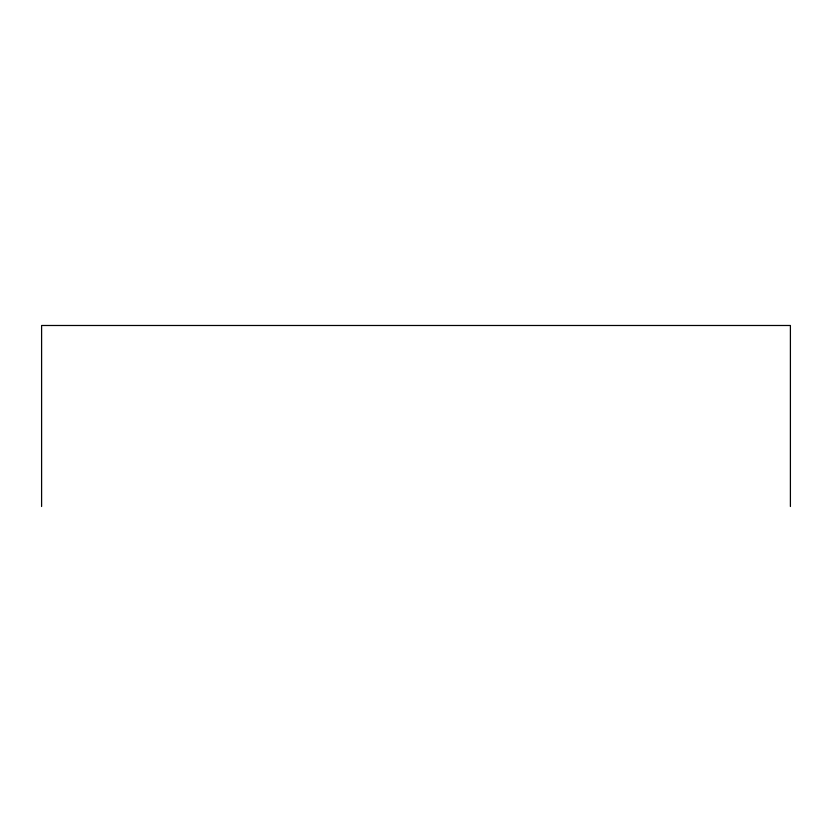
<?xml version="1.0" encoding="UTF-8"?>
<svg xmlns="http://www.w3.org/2000/svg" width="832" height="832" viewBox="0 0 832 832"><rect width="100%" height="100%" fill="white"/><g stroke="black" fill="none" stroke-linecap="round" stroke-linejoin="round"><path stroke-width="1.25" d="M790.4 506.511L790.4 325.489L41.6 325.489L41.6 506.511"/></g></svg>
